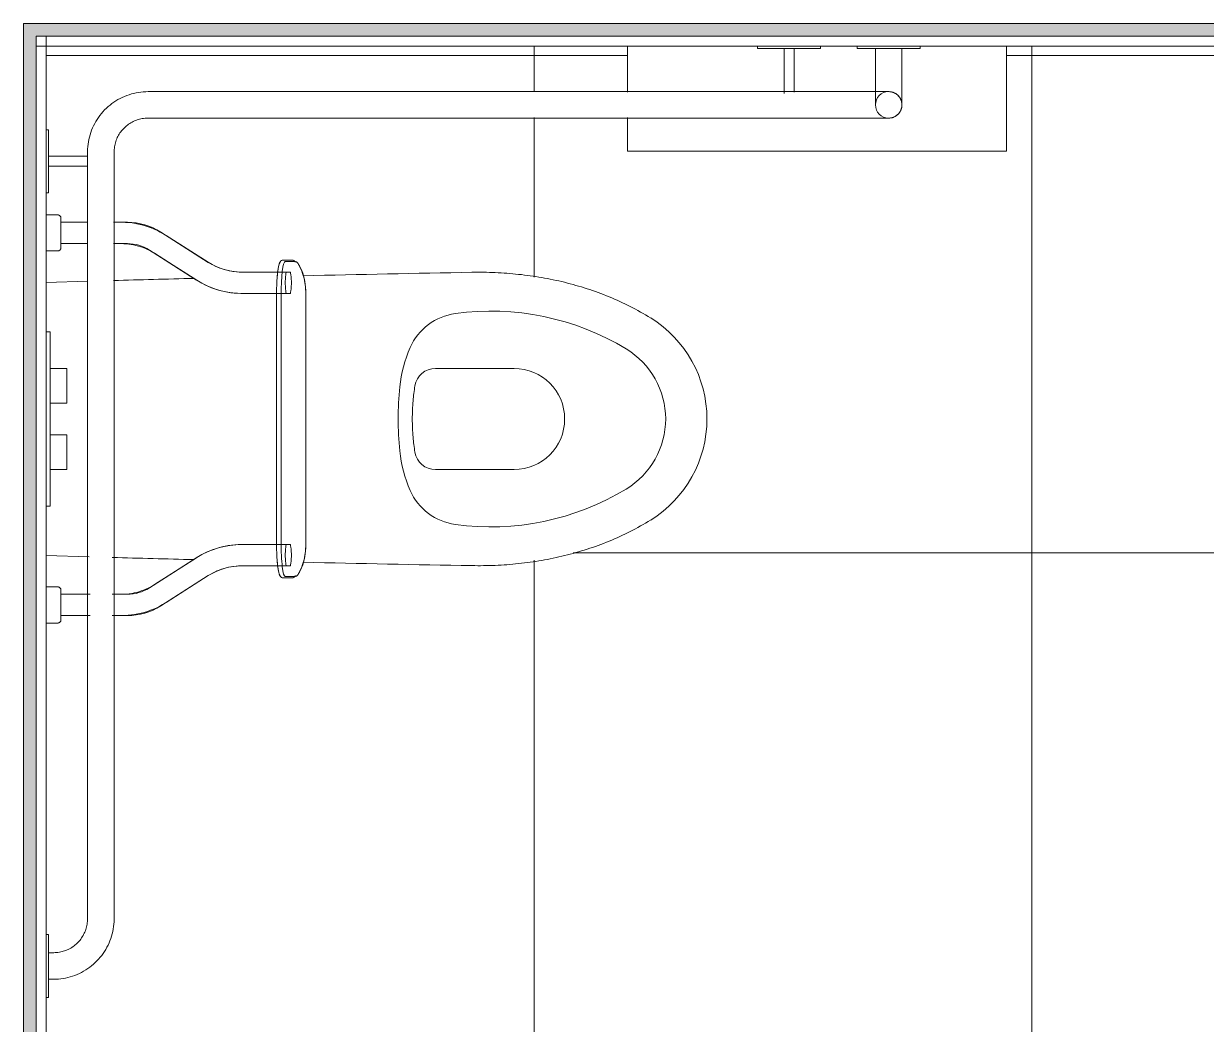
# Model space of a CAD drawing. Header units: metres. Extents: x -2515 to -2174, y 3875 to 4127.
# Drawn here: x -2389.606 to -2388.18, y 3971.044 to 3972.252 of the extents above; entities that cross this region are included whole.
import ezdxf

# ---------------------------------------------------------------- set-up
doc = ezdxf.new("R2010")
doc.units = ezdxf.units.M
for name, color, linetype, lineweight in [('A-FLOR-PATT', 8, 'Continuous', 5), ('A-GENM', 13, 'Continuous', 5), ('A-WALL', 113, 'Continuous', 5), ('I-FURN', 30, 'Continuous', 5), ('P-SANR-FIXT', 6, 'Continuous', 5)]:
    doc.layers.add(name, color=color, linetype=linetype, lineweight=lineweight)

# ---------------------------------------------------------------- blocks, each defined once
blk = doc.blocks.new('WALL_FINISH - M-TIL2 Wall Tile-2702120-GA - TENANCY PLAN')
at = {"layer": 'A-GENM'}
for p, q in [((2.374, 0), (0, 0)), ((2.374, -0.012), (2.374, 0)), ((0, -0.012), (2.374, -0.012))]:
    blk.add_line(p, q, dxfattribs=at)
blk = doc.blocks.new('WALL_FINISH - M-TIL2 Wall Tile-2702121-GA - TENANCY PLAN')
at = {"layer": 'A-GENM'}
for p, q in [((2.2971, 0), (0, 0)), ((0, 0), (0, -0.012)), ((0, -0.012), (2.2971, -0.012))]:
    blk.add_line(p, q, dxfattribs=at)
blk = doc.blocks.new('718300BW_BK_File_Rfa_150605_ori_2016Mar11091553 - Standard-2536217-GA - TENANCY PLAN')
at = {"layer": 'P-SANR-FIXT'}
for p, q in [((-2389.5654, 3972.0212), (-2389.5794, 3972.0212)), ((-2389.5614, 3972.0122), (-2389.5614, 3972.0172)), ((-2389.5288, 3972.0122), (-2389.5614, 3972.0122)), ((-2389.4813, 3972.0122), (-2389.498, 3972.0122)), ((-2389.3837, 3971.9639), (-2389.441, 3972.0004)), ((-2389.3837, 3971.9639), (-2389.441, 3972.0004)), ((-2389.5794, 3971.9776), (-2389.5654, 3971.9776)), ((-2389.5614, 3971.9816), (-2389.5614, 3971.9865)), ((-2389.5614, 3971.9865), (-2389.5288, 3971.9865)), ((-2389.4981, 3971.9865), (-2389.4813, 3971.9865)), ((-2389.4548, 3971.9787), (-2389.4012, 3971.9446)), ((-2389.4548, 3971.9787), (-2389.3975, 3971.9422)), ((-2389.2826, 3971.9667), (-2389.2938, 3971.9667)), ((-2389.3001, 3971.9522), (-2389.3434, 3971.9522)), ((-2389.3001, 3971.9522), (-2389.3434, 3971.9522)), ((-2389.5288, 3971.9412), (-2389.5794, 3971.9397)), ((-2389.3434, 3971.9265), (-2389.3013, 3971.9265)), ((-2389.3013, 3971.6219), (-2389.3013, 3971.9279)), ((-2389.2661, 3971.8964), (-2389.2661, 3971.9255)), ((-2389.2661, 3971.6535), (-2389.2661, 3971.8964)), ((-2389.5744, 3971.8359), (-2389.5544, 3971.8359)), ((-2389.5544, 3971.8359), (-2389.5544, 3971.8204)), ((-2389.015, 3971.8359), (-2389.1098, 3971.8359)), ((-2389.5544, 3971.8095), (-2389.5544, 3971.7939)), ((-2389.5544, 3971.7939), (-2389.5744, 3971.7939)), ((-2389.5744, 3971.7559), (-2389.5544, 3971.7559)), ((-2389.5544, 3971.7559), (-2389.5544, 3971.7404)), ((-2389.5544, 3971.7295), (-2389.5544, 3971.7139)), ((-2389.5544, 3971.7139), (-2389.5744, 3971.7139)), ((-2389.1098, 3971.7139), (-2389.015, 3971.7139)), ((-2389.2661, 3971.6243), (-2389.2661, 3971.6535)), ((-2389.3013, 3971.6234), (-2389.3434, 3971.6234)), ((-2389.5794, 3971.6101), (-2389.5272, 3971.6086)), ((-2389.3975, 3971.6076), (-2389.4548, 3971.5711)), ((-2389.4012, 3971.6053), (-2389.4548, 3971.5711)), ((-2389.3434, 3971.5977), (-2389.3001, 3971.5977)), ((-2389.3434, 3971.5977), (-2389.3001, 3971.5977)), ((-2389.441, 3971.5494), (-2389.3837, 3971.5859)), ((-2389.441, 3971.5494), (-2389.3837, 3971.5859)), ((-2389.2938, 3971.5831), (-2389.2826, 3971.5831)), ((-2389.5654, 3971.5723), (-2389.5794, 3971.5723)), ((-2389.5614, 3971.5634), (-2389.5614, 3971.5683)), ((-2389.5261, 3971.5634), (-2389.5614, 3971.5634)), ((-2389.4813, 3971.5634), (-2389.4995, 3971.5634)), ((-2389.5614, 3971.5327), (-2389.5614, 3971.5377)), ((-2389.5614, 3971.5377), (-2389.5262, 3971.5377)), ((-2389.4995, 3971.5377), (-2389.4813, 3971.5377)), ((-2389.5794, 3971.5287), (-2389.5654, 3971.5287))]:
    blk.add_line(p, q, dxfattribs=at)
for centre, radius, start, end in [((-2389.5654, 3972.0172), 0.004, 0, 90), ((-2389.4813, 3971.9372), 0.075, 57.4818, 90), ((-2389.5654, 3971.9816), 0.004, 270, 0), ((-2389.4813, 3971.9372), 0.0493, 57.4818, 90), ((-2389.3434, 3972.0272), 0.075, 237.4818, 270), ((-2389.3434, 3972.0272), 0.075, 237.4818, 270), ((-2389.0133, 3971.903), 0.291, 168.6227, 170.2656), ((-2389.285, 3971.9576), 0.0138, 146.9819, 168.6227), ((-2389.2938, 3971.9633), 0.00338, 90, 146.9819), ((-2389.2826, 3971.9628), 0.00393, 36.1197, 90), ((-2389.2826, 3971.9628), 0.00393, 36.1197, 90), ((-2389.2797, 3971.9603), 0.00479, 35.1502, 86.6482), ((-2389.2797, 3971.9603), 0.00479, 35.1502, 86.6482), ((-2389.312, 3971.9376), 0.0442, 15.263, 35.1502), ((-2389.312, 3971.9376), 0.0442, 15.263, 35.1502), ((-2389.0615, 3971.9279), 0.2398, 174.1431, 175.5657), ((-2389.3563, 3971.9255), 0.0902, 0, 15.263), ((-2389.3563, 3971.9255), 0.0902, 14.2723, 14.7677), ((-2388.2164, 3925.2307), 46.7289, 91.04173, 91.29067), ((-2388.2164, 3925.2307), 46.7289, 91.45289, 91.57184), ((-2389.3434, 3972.0272), 0.1007, 237.4818, 270), ((-2389.0431, 3971.5905), 0.3146, 58.7396, 97.7948), ((-2389.0763, 3971.8328), 0.07, 97.7948, 156.1029), ((-2388.9258, 3971.7749), 0.1434, 301.7837, 58.2163), ((-2388.9979, 3971.7981), 0.1557, 156.1029, 174.3244), ((-2388.9311, 3971.7749), 0.0989, 301.2604, 58.7396), ((-2389.1098, 3971.8109), 0.025, 90, 170.9081), ((-2389.015, 3971.7749), 0.061, 0, 90), ((-2388.7644, 3971.7749), 0.3903, 174.3244, 185.6756), ((-2388.885, 3971.7749), 0.2527, 170.9081, 175.0255), ((-2388.885, 3971.7749), 0.2527, 175.0255, 180), ((-2388.885, 3971.7749), 0.2527, 180, 184.9745), ((-2389.015, 3971.7749), 0.061, 270, 0), ((-2388.885, 3971.7749), 0.2527, 184.9745, 189.0919), ((-2388.9979, 3971.7517), 0.1557, 185.6756, 203.8971), ((-2389.1098, 3971.7389), 0.025, 189.0919, 270), ((-2389.0763, 3971.717), 0.07, 203.8971, 262.2052), ((-2389.0431, 3971.9593), 0.3146, 262.2052, 301.2604), ((-2389.3434, 3971.5227), 0.1007, 90, 122.5182), ((-2389.3563, 3971.6243), 0.0902, 344.737, 0), ((-2388.2164, 4018.3191), 46.7289, 268.42653, 268.54711), ((-2389.0615, 3971.6219), 0.2398, 184.4243, 185.8569), ((-2389.3434, 3971.5227), 0.075, 90, 122.5182), ((-2389.3434, 3971.5227), 0.075, 90, 122.5182), ((-2389.0133, 3971.6469), 0.291, 189.7344, 191.3773), ((-2389.285, 3971.5922), 0.0138, 191.3773, 213.0181), ((-2389.312, 3971.6122), 0.0442, 324.8498, 344.737), ((-2389.312, 3971.6122), 0.0442, 324.8498, 344.737), ((-2389.3563, 3971.6243), 0.0902, 345.2323, 345.7277), ((-2388.2164, 4018.3191), 46.7289, 268.70933, 268.95827), ((-2389.2938, 3971.5865), 0.00338, 213.0181, 270), ((-2389.2826, 3971.5871), 0.00393, 270, 323.8803), ((-2389.2826, 3971.5871), 0.00393, 270, 323.8803), ((-2389.2797, 3971.5895), 0.00479, 273.3518, 324.8498), ((-2389.2797, 3971.5895), 0.00479, 273.3518, 324.8498), ((-2389.5654, 3971.5683), 0.004, 0, 90), ((-2389.4813, 3971.6127), 0.0493, 270, 302.5182), ((-2389.4813, 3971.6127), 0.075, 270, 302.5182), ((-2389.5654, 3971.5327), 0.004, 270, 0)]:
    blk.add_arc(centre, radius, start, end, dxfattribs=at)
for points in [[(-2388.8503, 3971.8968), (-2388.8584, 3971.9018), (-2388.8748, 3971.9109), (-2388.9003, 3971.9227), (-2388.9224, 3971.9308), (-2388.9405, 3971.9362), (-2388.9541, 3971.9399), (-2388.9678, 3971.943), (-2388.9863, 3971.9465), (-2389.0096, 3971.9497), (-2389.0376, 3971.9519), (-2389.0565, 3971.9521), (-2389.0659, 3971.9519)], [(-2389.0659, 3971.598), (-2389.0565, 3971.5978), (-2389.0376, 3971.598), (-2389.0096, 3971.6001), (-2388.9863, 3971.6033), (-2388.9678, 3971.6068), (-2388.9541, 3971.61), (-2388.9405, 3971.6136), (-2388.9224, 3971.6191), (-2388.9003, 3971.6271), (-2388.8748, 3971.6389), (-2388.8584, 3971.6481), (-2388.8503, 3971.653)]]:
    blk.add_open_spline(points, degree=3, knots=[0, 0, 0, 0, 0.125, 0.25, 0.375, 0.4375, 0.5, 0.5625, 0.625, 0.75, 0.875, 1, 1, 1, 1], dxfattribs=at)
blk = doc.blocks.new('ToiletRollHolder_SurfaceMount_ASIJDMacDonald_Double_Shelf - 10-0697-GAL-V53-GA - TENANCY PLAN')
at = {"layer": 'I-FURN'}
for p, q in [((-0.233, -0.337), (-0.233, -0.3925)), ((0.224, -0.464), (0.224, -0.337)), ((-0.233, -0.4232), (-0.233, -0.464)), ((-0.233, -0.464), (0.224, -0.464))]:
    blk.add_line(p, q, dxfattribs=at)
blk = doc.blocks.new('GRA009_GRAB RAIL - DISABLED CUSTOM WRAP-AROUND - GRA009-2081381-GA - TENANCY PLAN')
at = {"layer": 'I-FURN'}
for p, q in [((0.4362, 0.086), (0.4362, 0.083)), ((0.5122, 0.083), (0.5122, 0.086)), ((0.5562, 0.086), (0.5562, 0.083)), ((0.6322, 0.086), (0.5562, 0.086)), ((0.6322, 0.086), (0.5562, 0.086)), ((0.6322, 0.083), (0.6322, 0.086)), ((0.4362, 0.083), (0.5122, 0.083)), ((0.4362, 0.083), (0.5122, 0.083)), ((0.4682, 0.083), (0.4682, 0.0289)), ((0.4742, 0.083), (0.4682, 0.083)), ((0.4802, 0.083), (0.4742, 0.083)), ((0.4802, 0.0305), (0.4802, 0.083)), ((0.5562, 0.083), (0.6322, 0.083)), ((0.5562, 0.083), (0.6322, 0.083)), ((0.5782, 0.083), (0.5782, 0.072)), ((0.5942, 0.083), (0.5782, 0.083)), ((0.6102, 0.083), (0.5942, 0.083)), ((0.6102, 0.072), (0.6102, 0.083)), ((0.4072, 0.031), (-0.2988, 0.031)), ((0.4942, 0.031), (0.4072, 0.031)), ((-0.2988, -0.001), (0.4072, -0.001)), ((0.4072, -0.001), (0.4942, -0.001)), ((-0.4188, -0.015), (-0.4218, -0.015)), ((-0.4188, -0.091), (-0.4188, -0.015)), ((-0.4188, -0.091), (-0.4188, -0.015)), ((-0.3718, -0.042), (-0.3718, -0.967)), ((-0.3398, -0.967), (-0.3398, -0.042)), ((-0.3713, -0.047), (-0.4188, -0.047)), ((-0.4188, -0.053), (-0.4188, -0.047)), ((-0.4188, -0.059), (-0.4188, -0.053)), ((-0.4188, -0.059), (-0.3713, -0.059)), ((-0.4218, -0.091), (-0.4188, -0.091)), ((-0.4188, -0.986), (-0.4218, -0.986)), ((-0.4188, -1.062), (-0.4188, -0.986)), ((-0.4188, -1.062), (-0.4188, -0.986)), ((-0.4128, -1.008), (-0.4188, -1.008)), ((-0.4188, -1.008), (-0.4188, -1.04)), ((-0.4188, -1.008), (-0.4188, -1.04)), ((-0.4188, -1.04), (-0.4128, -1.04)), ((-0.4218, -1.062), (-0.4188, -1.062))]:
    blk.add_line(p, q, dxfattribs=at)
at = {"layer": 'I-FURN', "flags": 128}
for points in [[(0.5782, 0.072), (0.5782, 0.0697), (0.5782, 0.0674), (0.5782, 0.0652), (0.5782, 0.0629), (0.5782, 0.0607), (0.5782, 0.0585), (0.5782, 0.0562), (0.5782, 0.0541), (0.5782, 0.0519), (0.5782, 0.0498), (0.5782, 0.0477), (0.5782, 0.0457), (0.5782, 0.0437), (0.5782, 0.0417), (0.5782, 0.0398), (0.5782, 0.038), (0.5782, 0.0362), (0.5782, 0.0344), (0.5782, 0.0327), (0.5782, 0.0311), (0.5782, 0.0296), (0.5782, 0.0281), (0.5782, 0.0267), (0.5782, 0.0253), (0.5782, 0.024), (0.5782, 0.0228), (0.5782, 0.0217), (0.5782, 0.0207), (0.5782, 0.0197), (0.5782, 0.0189), (0.5782, 0.0181), (0.5782, 0.0174), (0.5782, 0.0168), (0.5782, 0.0163), (0.5782, 0.0158), (0.5782, 0.0155), (0.5782, 0.0152), (0.5782, 0.0151), (0.5782, 0.015)], [(0.6102, 0.015), (0.6102, 0.015), (0.6102, 0.0152), (0.6102, 0.0154), (0.6102, 0.0157), (0.6102, 0.0161), (0.6102, 0.0166), (0.6102, 0.0172), (0.6102, 0.0179), (0.6102, 0.0187), (0.6102, 0.0195), (0.6102, 0.0204), (0.6102, 0.0214), (0.6102, 0.0225), (0.6102, 0.0237), (0.6102, 0.025), (0.6102, 0.0263), (0.6102, 0.0277), (0.6102, 0.0291), (0.6102, 0.0307), (0.6102, 0.0323), (0.6102, 0.034), (0.6102, 0.0357), (0.6102, 0.0375), (0.6102, 0.0393), (0.6102, 0.0412), (0.6102, 0.0431), (0.6102, 0.0451), (0.6102, 0.0472), (0.6102, 0.0492), (0.6102, 0.0513), (0.6102, 0.0535), (0.6102, 0.0557), (0.6102, 0.0579), (0.6102, 0.0601), (0.6102, 0.0623), (0.6102, 0.0646), (0.6102, 0.0668), (0.6102, 0.0691), (0.6102, 0.0714), (0.6102, 0.072)], [(-0.2988, 0.031), (-0.3017, 0.0309), (-0.3047, 0.0308), (-0.3076, 0.0305), (-0.3104, 0.0301), (-0.3133, 0.0295), (-0.3162, 0.0289), (-0.319, 0.0282), (-0.3218, 0.0273), (-0.3245, 0.0263), (-0.3272, 0.0252), (-0.3299, 0.024), (-0.3325, 0.0228), (-0.3351, 0.0214), (-0.3376, 0.0198), (-0.34, 0.0182), (-0.3424, 0.0166), (-0.3447, 0.0148), (-0.347, 0.0129), (-0.3491, 0.0109), (-0.3512, 0.0089), (-0.3532, 0.0067), (-0.3551, 0.0045), (-0.3569, 0.0022), (-0.3586, -0.0001), (-0.3602, -0.0026), (-0.3618, -0.005), (-0.3632, -0.0076), (-0.3645, -0.0102), (-0.3657, -0.0128), (-0.3669, -0.0155), (-0.3679, -0.0183), (-0.3688, -0.0211), (-0.3695, -0.0239), (-0.3702, -0.0267), (-0.3708, -0.0296), (-0.3712, -0.0325), (-0.3715, -0.0354), (-0.3717, -0.0383), (-0.3718, -0.0412), (-0.3718, -0.042)], [(0.4942, 0.031), (0.4982, 0.031), (0.5022, 0.031), (0.5062, 0.031), (0.5101, 0.031), (0.514, 0.031), (0.518, 0.031), (0.5218, 0.031), (0.5256, 0.031), (0.5294, 0.031), (0.5331, 0.031), (0.5368, 0.031), (0.5404, 0.031), (0.5439, 0.031), (0.5473, 0.031), (0.5506, 0.031), (0.5539, 0.031), (0.5571, 0.031), (0.5601, 0.031), (0.5631, 0.031), (0.5659, 0.031), (0.5686, 0.031), (0.5713, 0.031), (0.5737, 0.031), (0.5761, 0.031), (0.5783, 0.031), (0.5804, 0.031), (0.5824, 0.031), (0.5842, 0.031), (0.5859, 0.031), (0.5874, 0.031), (0.5888, 0.031), (0.59, 0.031), (0.5911, 0.031), (0.592, 0.031), (0.5927, 0.031), (0.5933, 0.031), (0.5938, 0.031), (0.5941, 0.031), (0.5942, 0.031)], [(0.5942, 0.031), (0.5948, 0.031), (0.5955, 0.0309), (0.5961, 0.0309), (0.5967, 0.0308), (0.5974, 0.0307), (0.598, 0.0305), (0.5986, 0.0304), (0.5992, 0.0302), (0.5998, 0.03), (0.6004, 0.0297), (0.601, 0.0295), (0.6016, 0.0292), (0.6021, 0.0289), (0.6027, 0.0286), (0.6032, 0.0282), (0.6037, 0.0278), (0.6042, 0.0274), (0.6047, 0.027), (0.6052, 0.0266), (0.6057, 0.0261), (0.6061, 0.0257), (0.6065, 0.0252), (0.6069, 0.0247), (0.6073, 0.0242), (0.6076, 0.0236), (0.608, 0.0231), (0.6083, 0.0225), (0.6086, 0.022), (0.6089, 0.0214), (0.6091, 0.0208), (0.6093, 0.0202), (0.6095, 0.0196), (0.6097, 0.019), (0.6098, 0.0183), (0.6099, 0.0177), (0.61, 0.0171), (0.6101, 0.0165), (0.6102, 0.0158), (0.6102, 0.0152), (0.6102, 0.0145), (0.6101, 0.0139), (0.6101, 0.0133), (0.61, 0.0126), (0.6099, 0.012), (0.6098, 0.0114), (0.6096, 0.0107), (0.6094, 0.0101), (0.6092, 0.0095), (0.609, 0.0089), (0.6087, 0.0083), (0.6085, 0.0078), (0.6082, 0.0072), (0.6078, 0.0066), (0.6075, 0.0061), (0.6071, 0.0056), (0.6067, 0.0051), (0.6063, 0.0046), (0.6059, 0.0041), (0.6055, 0.0036), (0.605, 0.0032), (0.6045, 0.0028), (0.604, 0.0024), (0.6035, 0.002), (0.603, 0.0016), (0.6024, 0.0013), (0.6019, 0.001), (0.6013, 0.0007), (0.6007, 0.0004), (0.6001, 0.0002), (0.5995, -0.0001), (0.5989, -0.0003), (0.5983, -0.0005), (0.5977, -0.0006), (0.5971, -0.0007), (0.5964, -0.0008), (0.5958, -0.0009), (0.5952, -0.001), (0.5945, -0.001), (0.5942, -0.001)], [(-0.3398, -0.042), (-0.3398, -0.0404), (-0.3397, -0.0387), (-0.3395, -0.0371), (-0.3393, -0.0355), (-0.339, -0.0339), (-0.3386, -0.0323), (-0.3382, -0.0307), (-0.3377, -0.0291), (-0.3372, -0.0276), (-0.3366, -0.026), (-0.3359, -0.0245), (-0.3352, -0.0231), (-0.3344, -0.0216), (-0.3336, -0.0202), (-0.3327, -0.0188), (-0.3317, -0.0175), (-0.3307, -0.0162), (-0.3296, -0.015), (-0.3285, -0.0138), (-0.3274, -0.0126), (-0.3262, -0.0115), (-0.3249, -0.0104), (-0.3237, -0.0094), (-0.3223, -0.0084), (-0.321, -0.0075), (-0.3196, -0.0066), (-0.3181, -0.0058), (-0.3167, -0.0051), (-0.3152, -0.0044), (-0.3137, -0.0038), (-0.3121, -0.0032), (-0.3106, -0.0027), (-0.309, -0.0023), (-0.3074, -0.0019), (-0.3058, -0.0016), (-0.3042, -0.0014), (-0.3025, -0.0012), (-0.3009, -0.0011), (-0.2993, -0.001), (-0.2988, -0.001)], [(0.5942, -0.001), (0.5941, -0.001), (0.5939, -0.001), (0.5935, -0.001), (0.5929, -0.001), (0.5922, -0.001), (0.5913, -0.001), (0.5903, -0.001), (0.5891, -0.001), (0.5878, -0.001), (0.5863, -0.001), (0.5847, -0.001), (0.5829, -0.001), (0.581, -0.001), (0.5789, -0.001), (0.5767, -0.001), (0.5744, -0.001), (0.5719, -0.001), (0.5694, -0.001), (0.5667, -0.001), (0.5639, -0.001), (0.5609, -0.001), (0.5579, -0.001), (0.5548, -0.001), (0.5515, -0.001), (0.5482, -0.001), (0.5448, -0.001), (0.5413, -0.001), (0.5378, -0.001), (0.5341, -0.001), (0.5304, -0.001), (0.5267, -0.001), (0.5229, -0.001), (0.519, -0.001), (0.5151, -0.001), (0.5112, -0.001), (0.5072, -0.001), (0.5032, -0.001), (0.4993, -0.001), (0.4953, -0.001), (0.4942, -0.001)], [(-0.3718, -0.967), (-0.3719, -0.9686), (-0.3719, -0.9703), (-0.3721, -0.9719), (-0.3723, -0.9735), (-0.3726, -0.9751), (-0.373, -0.9767), (-0.3734, -0.9783), (-0.3739, -0.9799), (-0.3744, -0.9814), (-0.3751, -0.983), (-0.3757, -0.9845), (-0.3765, -0.9859), (-0.3772, -0.9874), (-0.3781, -0.9888), (-0.379, -0.9902), (-0.3799, -0.9915), (-0.3809, -0.9928), (-0.382, -0.994), (-0.3831, -0.9952), (-0.3843, -0.9964), (-0.3855, -0.9975), (-0.3867, -0.9986), (-0.388, -0.9996), (-0.3893, -1.0006), (-0.3907, -1.0015), (-0.3921, -1.0024), (-0.3935, -1.0032), (-0.395, -1.0039), (-0.3964, -1.0046), (-0.398, -1.0052), (-0.3995, -1.0058), (-0.4011, -1.0063), (-0.4026, -1.0067), (-0.4042, -1.0071), (-0.4058, -1.0074), (-0.4075, -1.0076), (-0.4091, -1.0078), (-0.4107, -1.0079), (-0.4124, -1.008), (-0.4128, -1.008)], [(-0.4128, -1.04), (-0.4099, -1.0399), (-0.407, -1.0398), (-0.4041, -1.0395), (-0.4012, -1.0391), (-0.3983, -1.0385), (-0.3955, -1.0379), (-0.3926, -1.0372), (-0.3899, -1.0363), (-0.3871, -1.0353), (-0.3844, -1.0342), (-0.3817, -1.033), (-0.3791, -1.0318), (-0.3765, -1.0304), (-0.374, -1.0288), (-0.3716, -1.0272), (-0.3692, -1.0256), (-0.3669, -1.0238), (-0.3647, -1.0219), (-0.3625, -1.0199), (-0.3605, -1.0179), (-0.3585, -1.0157), (-0.3566, -1.0135), (-0.3547, -1.0112), (-0.353, -1.0089), (-0.3514, -1.0064), (-0.3499, -1.004), (-0.3484, -1.0014), (-0.3471, -0.9988), (-0.3459, -0.9962), (-0.3448, -0.9935), (-0.3438, -0.9907), (-0.3429, -0.9879), (-0.3421, -0.9851), (-0.3414, -0.9823), (-0.3409, -0.9794), (-0.3404, -0.9765), (-0.3401, -0.9736), (-0.3399, -0.9707), (-0.3398, -0.9678), (-0.3398, -0.967)]]:
    blk.add_lwpolyline(points, dxfattribs=at)
at = {"layer": 'I-FURN'}
blk.add_circle((0.5942, 0.015), 0.016, dxfattribs=at)
blk = doc.blocks.new('Flush Plate - Flush Plate-3424190-GA - TENANCY PLAN')
at = {"layer": 'P-SANR-FIXT'}
for p, q in [((-0.105, 0), (-0.105, -0.005)), ((0.105, -0.005), (0.105, 0)), ((0.105, -0.005), (-0.105, -0.005)), ((-0.061, -0.005), (-0.061, -0.025)), ((-0.019, -0.025), (-0.019, -0.005)), ((0.019, -0.005), (0.019, -0.025)), ((0.061, -0.025), (0.061, -0.005)), ((-0.061, -0.025), (-0.0454, -0.025)), ((-0.061, -0.025), (-0.019, -0.025)), ((-0.0346, -0.025), (-0.019, -0.025)), ((0.019, -0.025), (0.0346, -0.025)), ((0.019, -0.025), (0.061, -0.025)), ((0.0454, -0.025), (0.061, -0.025))]:
    blk.add_line(p, q, dxfattribs=at)
blk = doc.blocks.new('Toilet Back Rest Accessible - Toilet Back Rest Accessible-3426353-GA - TENANCY PLAN')
at = {"layer": 'P-SANR-FIXT'}
for p, q in [((-0.2645, 0), (-0.2645, -0.014)), ((-0.2209, -0.014), (-0.2209, 0)), ((0.1844, 0), (0.1844, -0.014)), ((0.228, -0.014), (0.228, 0)), ((-0.2555, -0.018), (-0.2555, -0.0531)), ((-0.2298, -0.018), (-0.2555, -0.018)), ((-0.2538, -0.018), (-0.2555, -0.018)), ((-0.2298, -0.018), (-0.2315, -0.018)), ((-0.2298, -0.0532), (-0.2298, -0.018)), ((0.1933, -0.018), (0.1933, -0.0505)), ((0.195, -0.018), (0.1933, -0.018)), ((0.219, -0.018), (0.1933, -0.018)), ((0.219, -0.018), (0.2173, -0.018)), ((0.219, -0.0505), (0.219, -0.018)), ((-0.2555, -0.0799), (-0.2555, -0.0909)), ((-0.2298, -0.0909), (-0.2298, -0.0799)), ((0.1933, -0.0813), (0.1933, -0.0909)), ((0.219, -0.0909), (0.219, -0.0813)), ((-0.1857, -0.1816), (-0.2181, -0.1309)), ((0.1816, -0.1309), (0.1491, -0.1816)), ((-0.2398, -0.1448), (-0.2073, -0.1955)), ((0.1708, -0.1955), (0.2032, -0.1448)), ((-0.1955, -0.2359), (-0.1955, -0.2901)), ((-0.1698, -0.2901), (-0.1698, -0.2359)), ((0.1333, -0.2359), (0.1333, -0.2901)), ((0.159, -0.2901), (0.159, -0.2359)), ((0.1305, -0.278), (-0.1671, -0.278)), ((-0.1671, -0.2835), (0.1305, -0.2835)), ((-0.2101, -0.2859), (-0.2101, -0.2967)), ((-0.2085, -0.2994), (-0.2085, -0.2885)), ((-0.1955, -0.2943), (-0.1955, -0.2901)), ((-0.1698, -0.2901), (-0.1698, -0.2943)), ((0.1333, -0.2943), (0.1333, -0.2901)), ((0.159, -0.2901), (0.159, -0.2943)), ((0.1719, -0.2885), (0.1719, -0.2994)), ((0.1735, -0.2967), (0.1735, -0.2859)), ((-0.1671, -0.3135), (0.1305, -0.3135))]:
    blk.add_line(p, q, dxfattribs=at)
at = {"layer": 'P-SANR-FIXT', "flags": 128}
for points in [[(-0.2605, -0.018), (-0.2607, -0.018), (-0.2608, -0.018), (-0.261, -0.018), (-0.2612, -0.0179), (-0.2613, -0.0179), (-0.2615, -0.0179), (-0.2616, -0.0178), (-0.2618, -0.0178), (-0.2619, -0.0177), (-0.2621, -0.0177), (-0.2622, -0.0176), (-0.2624, -0.0175), (-0.2625, -0.0175), (-0.2626, -0.0174), (-0.2628, -0.0173), (-0.2629, -0.0172), (-0.263, -0.0171), (-0.2632, -0.017), (-0.2633, -0.0169), (-0.2634, -0.0168), (-0.2635, -0.0167), (-0.2636, -0.0165), (-0.2637, -0.0164), (-0.2638, -0.0163), (-0.2639, -0.0162), (-0.264, -0.016), (-0.264, -0.0159), (-0.2641, -0.0157), (-0.2642, -0.0156), (-0.2642, -0.0154), (-0.2643, -0.0153), (-0.2643, -0.0151), (-0.2644, -0.015), (-0.2644, -0.0148), (-0.2645, -0.0147), (-0.2645, -0.0145), (-0.2645, -0.0144), (-0.2645, -0.0142), (-0.2645, -0.014), (-0.2645, -0.014)], [(-0.2209, -0.014), (-0.2209, -0.0142), (-0.2209, -0.0143), (-0.2209, -0.0145), (-0.221, -0.0146), (-0.221, -0.0148), (-0.221, -0.015), (-0.2211, -0.0151), (-0.2211, -0.0153), (-0.2212, -0.0154), (-0.2212, -0.0156), (-0.2213, -0.0157), (-0.2214, -0.0158), (-0.2214, -0.016), (-0.2215, -0.0161), (-0.2216, -0.0163), (-0.2217, -0.0164), (-0.2218, -0.0165), (-0.2219, -0.0166), (-0.222, -0.0168), (-0.2221, -0.0169), (-0.2222, -0.017), (-0.2224, -0.0171), (-0.2225, -0.0172), (-0.2226, -0.0173), (-0.2228, -0.0174), (-0.2229, -0.0174), (-0.223, -0.0175), (-0.2232, -0.0176), (-0.2233, -0.0177), (-0.2235, -0.0177), (-0.2236, -0.0178), (-0.2238, -0.0178), (-0.2239, -0.0179), (-0.2241, -0.0179), (-0.2242, -0.0179), (-0.2244, -0.018), (-0.2246, -0.018), (-0.2247, -0.018), (-0.2249, -0.018), (-0.2249, -0.018)], [(0.1884, -0.018), (0.1882, -0.018), (0.188, -0.018), (0.1879, -0.018), (0.1877, -0.0179), (0.1876, -0.0179), (0.1874, -0.0179), (0.1873, -0.0178), (0.1871, -0.0178), (0.187, -0.0177), (0.1868, -0.0177), (0.1867, -0.0176), (0.1865, -0.0175), (0.1864, -0.0175), (0.1862, -0.0174), (0.1861, -0.0173), (0.186, -0.0172), (0.1859, -0.0171), (0.1857, -0.017), (0.1856, -0.0169), (0.1855, -0.0168), (0.1854, -0.0167), (0.1853, -0.0165), (0.1852, -0.0164), (0.1851, -0.0163), (0.185, -0.0162), (0.1849, -0.016), (0.1848, -0.0159), (0.1848, -0.0157), (0.1847, -0.0156), (0.1846, -0.0154), (0.1846, -0.0153), (0.1845, -0.0151), (0.1845, -0.015), (0.1845, -0.0148), (0.1844, -0.0147), (0.1844, -0.0145), (0.1844, -0.0144), (0.1844, -0.0142), (0.1844, -0.014), (0.1844, -0.014)], [(0.228, -0.014), (0.228, -0.0142), (0.228, -0.0143), (0.2279, -0.0145), (0.2279, -0.0146), (0.2279, -0.0148), (0.2279, -0.015), (0.2278, -0.0151), (0.2278, -0.0153), (0.2277, -0.0154), (0.2277, -0.0156), (0.2276, -0.0157), (0.2275, -0.0158), (0.2274, -0.016), (0.2274, -0.0161), (0.2273, -0.0163), (0.2272, -0.0164), (0.2271, -0.0165), (0.227, -0.0166), (0.2269, -0.0168), (0.2268, -0.0169), (0.2266, -0.017), (0.2265, -0.0171), (0.2264, -0.0172), (0.2263, -0.0173), (0.2261, -0.0174), (0.226, -0.0174), (0.2259, -0.0175), (0.2257, -0.0176), (0.2256, -0.0177), (0.2254, -0.0177), (0.2253, -0.0178), (0.2251, -0.0178), (0.225, -0.0179), (0.2248, -0.0179), (0.2246, -0.0179), (0.2245, -0.018), (0.2243, -0.018), (0.2242, -0.018), (0.224, -0.018), (0.224, -0.018)], [(-0.2605, -0.018), (-0.2605, -0.018), (-0.2605, -0.018), (-0.2604, -0.018), (-0.2603, -0.018), (-0.2602, -0.018), (-0.26, -0.018), (-0.2598, -0.018), (-0.2596, -0.018), (-0.2594, -0.018), (-0.2591, -0.018), (-0.2588, -0.018), (-0.2585, -0.018), (-0.2582, -0.018), (-0.2578, -0.018), (-0.2574, -0.018), (-0.257, -0.018), (-0.2566, -0.018), (-0.2561, -0.018), (-0.2556, -0.018), (-0.2551, -0.018), (-0.2546, -0.018), (-0.2541, -0.018), (-0.2535, -0.018), (-0.2529, -0.018), (-0.2523, -0.018), (-0.2517, -0.018), (-0.2511, -0.018), (-0.2505, -0.018), (-0.2498, -0.018), (-0.2492, -0.018), (-0.2485, -0.018), (-0.2478, -0.018), (-0.2471, -0.018), (-0.2464, -0.018), (-0.2457, -0.018), (-0.245, -0.018), (-0.2443, -0.018), (-0.2436, -0.018), (-0.2429, -0.018), (-0.2422, -0.018), (-0.2415, -0.018), (-0.2408, -0.018), (-0.2401, -0.018), (-0.2394, -0.018), (-0.2387, -0.018), (-0.238, -0.018), (-0.2373, -0.018), (-0.2366, -0.018), (-0.236, -0.018), (-0.2353, -0.018), (-0.2347, -0.018), (-0.234, -0.018), (-0.2334, -0.018), (-0.2328, -0.018), (-0.2322, -0.018), (-0.2317, -0.018), (-0.2311, -0.018), (-0.2306, -0.018), (-0.2301, -0.018), (-0.2296, -0.018), (-0.2291, -0.018), (-0.2287, -0.018), (-0.2282, -0.018), (-0.2278, -0.018), (-0.2275, -0.018), (-0.2271, -0.018), (-0.2268, -0.018), (-0.2265, -0.018), (-0.2262, -0.018), (-0.2259, -0.018), (-0.2257, -0.018), (-0.2255, -0.018), (-0.2253, -0.018), (-0.2252, -0.018), (-0.2251, -0.018), (-0.225, -0.018), (-0.2249, -0.018), (-0.2249, -0.018)], [(-0.2538, -0.018), (-0.2543, -0.018), (-0.2548, -0.018), (-0.2553, -0.018), (-0.2558, -0.018), (-0.2563, -0.018), (-0.2568, -0.018), (-0.2572, -0.018), (-0.2576, -0.018), (-0.258, -0.018), (-0.2583, -0.018), (-0.2587, -0.018), (-0.259, -0.018), (-0.2592, -0.018), (-0.2595, -0.018), (-0.2597, -0.018), (-0.2599, -0.018), (-0.2601, -0.018), (-0.2602, -0.018), (-0.2603, -0.018), (-0.2604, -0.018), (-0.2605, -0.018), (-0.2605, -0.018)], [(-0.2249, -0.018), (-0.2249, -0.018), (-0.225, -0.018), (-0.225, -0.018), (-0.2251, -0.018), (-0.2253, -0.018), (-0.2254, -0.018), (-0.2256, -0.018), (-0.2258, -0.018), (-0.2261, -0.018), (-0.2263, -0.018), (-0.2266, -0.018), (-0.2269, -0.018), (-0.2273, -0.018), (-0.2276, -0.018), (-0.228, -0.018), (-0.2284, -0.018), (-0.2289, -0.018), (-0.2293, -0.018), (-0.2298, -0.018), (-0.2303, -0.018), (-0.2308, -0.018), (-0.2314, -0.018)], [(0.1884, -0.018), (0.1884, -0.018), (0.1884, -0.018), (0.1885, -0.018), (0.1886, -0.018), (0.1887, -0.018), (0.1889, -0.018), (0.1891, -0.018), (0.1893, -0.018), (0.1895, -0.018), (0.1898, -0.018), (0.1901, -0.018), (0.1904, -0.018), (0.1907, -0.018), (0.1911, -0.018), (0.1915, -0.018), (0.1919, -0.018), (0.1923, -0.018), (0.1928, -0.018), (0.1933, -0.018), (0.1938, -0.018), (0.1943, -0.018), (0.1948, -0.018), (0.1954, -0.018), (0.196, -0.018), (0.1965, -0.018), (0.1972, -0.018), (0.1978, -0.018), (0.1984, -0.018), (0.1991, -0.018), (0.1997, -0.018), (0.2004, -0.018), (0.2011, -0.018), (0.2017, -0.018), (0.2024, -0.018), (0.2031, -0.018), (0.2038, -0.018), (0.2046, -0.018), (0.2053, -0.018), (0.206, -0.018), (0.2067, -0.018), (0.2074, -0.018), (0.2081, -0.018), (0.2088, -0.018), (0.2095, -0.018), (0.2102, -0.018), (0.2109, -0.018), (0.2116, -0.018), (0.2123, -0.018), (0.2129, -0.018), (0.2136, -0.018), (0.2142, -0.018), (0.2148, -0.018), (0.2155, -0.018), (0.2161, -0.018), (0.2166, -0.018), (0.2172, -0.018), (0.2178, -0.018), (0.2183, -0.018), (0.2188, -0.018), (0.2193, -0.018), (0.2198, -0.018), (0.2202, -0.018), (0.2206, -0.018), (0.221, -0.018), (0.2214, -0.018), (0.2218, -0.018), (0.2221, -0.018), (0.2224, -0.018), (0.2227, -0.018), (0.2229, -0.018), (0.2232, -0.018), (0.2234, -0.018), (0.2235, -0.018), (0.2237, -0.018), (0.2238, -0.018), (0.2239, -0.018), (0.2239, -0.018), (0.224, -0.018)], [(0.1951, -0.018), (0.1946, -0.018), (0.194, -0.018), (0.1935, -0.018), (0.193, -0.018), (0.1926, -0.018), (0.1921, -0.018), (0.1917, -0.018), (0.1913, -0.018), (0.1909, -0.018), (0.1906, -0.018), (0.1902, -0.018), (0.1899, -0.018), (0.1896, -0.018), (0.1894, -0.018), (0.1892, -0.018), (0.189, -0.018), (0.1888, -0.018), (0.1887, -0.018), (0.1885, -0.018), (0.1885, -0.018), (0.1884, -0.018), (0.1884, -0.018)], [(0.224, -0.018), (0.224, -0.018), (0.2239, -0.018), (0.2238, -0.018), (0.2237, -0.018), (0.2236, -0.018), (0.2235, -0.018), (0.2233, -0.018), (0.2231, -0.018), (0.2228, -0.018), (0.2226, -0.018), (0.2223, -0.018), (0.222, -0.018), (0.2216, -0.018), (0.2212, -0.018), (0.2209, -0.018), (0.2204, -0.018), (0.22, -0.018), (0.2195, -0.018), (0.2191, -0.018), (0.2186, -0.018), (0.218, -0.018), (0.2175, -0.018)], [(-0.2555, -0.0909), (-0.2555, -0.0949), (-0.2552, -0.0989), (-0.2548, -0.1029), (-0.2543, -0.1068), (-0.2535, -0.1108), (-0.2527, -0.1147), (-0.2516, -0.1185), (-0.2505, -0.1223), (-0.2491, -0.1261), (-0.2476, -0.1298), (-0.246, -0.1335), (-0.2442, -0.1371), (-0.2423, -0.1406), (-0.2403, -0.144), (-0.2398, -0.1448)], [(-0.2181, -0.1309), (-0.2196, -0.1284), (-0.2211, -0.1258), (-0.2224, -0.1231), (-0.2237, -0.1204), (-0.2248, -0.1177), (-0.2258, -0.1149), (-0.2267, -0.112), (-0.2275, -0.1092), (-0.2282, -0.1063), (-0.2287, -0.1034), (-0.2292, -0.1004), (-0.2295, -0.0975), (-0.2297, -0.0945), (-0.2298, -0.0915), (-0.2298, -0.0909)], [(0.1933, -0.0909), (0.1932, -0.0939), (0.193, -0.0968), (0.1927, -0.0998), (0.1923, -0.1027), (0.1918, -0.1056), (0.1911, -0.1085), (0.1904, -0.1114), (0.1895, -0.1142), (0.1885, -0.117), (0.1874, -0.1198), (0.1862, -0.1225), (0.1849, -0.1252), (0.1834, -0.1278), (0.1819, -0.1303), (0.1816, -0.1309)], [(0.2032, -0.1448), (0.2053, -0.1413), (0.2073, -0.1378), (0.2091, -0.1343), (0.2107, -0.1306), (0.2123, -0.1269), (0.2136, -0.1232), (0.2148, -0.1194), (0.2159, -0.1155), (0.2168, -0.1116), (0.2176, -0.1077), (0.2182, -0.1037), (0.2186, -0.0998), (0.2189, -0.0958), (0.219, -0.0918), (0.219, -0.0909)], [(-0.1698, -0.2359), (-0.1699, -0.2319), (-0.1701, -0.2278), (-0.1705, -0.2238), (-0.1711, -0.2198), (-0.1718, -0.2159), (-0.1727, -0.2119), (-0.1737, -0.208), (-0.1749, -0.2042), (-0.1763, -0.2004), (-0.1777, -0.1967), (-0.1794, -0.193), (-0.1812, -0.1894), (-0.1831, -0.1858), (-0.1852, -0.1824), (-0.1857, -0.1816)], [(0.1491, -0.1816), (0.147, -0.1851), (0.1451, -0.1886), (0.1432, -0.1922), (0.1416, -0.1958), (0.14, -0.1996), (0.1387, -0.2033), (0.1374, -0.2072), (0.1364, -0.2111), (0.1354, -0.215), (0.1347, -0.2189), (0.1341, -0.2229), (0.1336, -0.2269), (0.1334, -0.231), (0.1333, -0.235), (0.1333, -0.2359)], [(-0.2073, -0.1955), (-0.2058, -0.198), (-0.2043, -0.2007), (-0.203, -0.2033), (-0.2017, -0.2061), (-0.2006, -0.2088), (-0.1996, -0.2117), (-0.1986, -0.2145), (-0.1978, -0.2174), (-0.1972, -0.2203), (-0.1966, -0.2233), (-0.1962, -0.2262), (-0.1958, -0.2292), (-0.1956, -0.2322), (-0.1955, -0.2352), (-0.1955, -0.2359)], [(0.159, -0.2359), (0.159, -0.2329), (0.1592, -0.2299), (0.1595, -0.2269), (0.1599, -0.2239), (0.1605, -0.221), (0.1611, -0.2181), (0.1619, -0.2152), (0.1628, -0.2123), (0.1638, -0.2095), (0.1649, -0.2067), (0.1661, -0.2039), (0.1675, -0.2012), (0.1689, -0.1986), (0.1704, -0.196), (0.1708, -0.1955)], [(-0.2101, -0.2859), (-0.2099, -0.2847), (-0.2094, -0.2838), (-0.2089, -0.2831), (-0.2084, -0.2827), (-0.2078, -0.2823), (-0.2072, -0.282), (-0.2067, -0.2817), (-0.2061, -0.2815), (-0.2054, -0.2813), (-0.2047, -0.281), (-0.204, -0.2808), (-0.2032, -0.2807), (-0.2024, -0.2805), (-0.2015, -0.2803), (-0.2006, -0.2801), (-0.1996, -0.28), (-0.1986, -0.2798), (-0.1975, -0.2796), (-0.1964, -0.2795), (-0.1953, -0.2794), (-0.1941, -0.2792), (-0.1928, -0.2791), (-0.1916, -0.279), (-0.1902, -0.2788), (-0.1889, -0.2787), (-0.1875, -0.2786), (-0.1861, -0.2785), (-0.1847, -0.2784), (-0.1832, -0.2784), (-0.1817, -0.2783), (-0.1802, -0.2782), (-0.1786, -0.2782), (-0.1771, -0.2781), (-0.1755, -0.2781), (-0.1739, -0.278), (-0.1723, -0.278), (-0.1707, -0.278), (-0.1691, -0.278), (-0.1675, -0.278), (-0.1671, -0.278)], [(0.1735, -0.2859), (0.1733, -0.2847), (0.1729, -0.2838), (0.1724, -0.2831), (0.1718, -0.2827), (0.1713, -0.2823), (0.1707, -0.282), (0.1701, -0.2817), (0.1695, -0.2815), (0.1689, -0.2813), (0.1682, -0.281), (0.1674, -0.2808), (0.1667, -0.2807), (0.1658, -0.2805), (0.165, -0.2803), (0.164, -0.2801), (0.1631, -0.28), (0.1621, -0.2798), (0.161, -0.2796), (0.1599, -0.2795), (0.1587, -0.2794), (0.1575, -0.2792), (0.1563, -0.2791), (0.155, -0.279), (0.1537, -0.2788), (0.1524, -0.2787), (0.151, -0.2786), (0.1496, -0.2785), (0.1481, -0.2784), (0.1466, -0.2784), (0.1451, -0.2783), (0.1436, -0.2782), (0.1421, -0.2782), (0.1405, -0.2781), (0.139, -0.2781), (0.1374, -0.278), (0.1358, -0.278), (0.1342, -0.278), (0.1326, -0.278), (0.131, -0.278), (0.1305, -0.278)], [(-0.2101, -0.2967), (-0.2099, -0.2979), (-0.2094, -0.2988), (-0.2089, -0.2994), (-0.2084, -0.2999), (-0.2078, -0.3003), (-0.2073, -0.3006)], [(-0.2085, -0.2994), (-0.2081, -0.3011), (-0.2074, -0.3025), (-0.2066, -0.3034), (-0.2059, -0.304), (-0.2052, -0.3044), (-0.2048, -0.3046)], [(-0.1955, -0.2901), (-0.1952, -0.2897), (-0.1941, -0.2893), (-0.1923, -0.289), (-0.19, -0.2888), (-0.1872, -0.2886), (-0.1842, -0.2885), (-0.1811, -0.2885), (-0.1781, -0.2886), (-0.1754, -0.2888), (-0.173, -0.289), (-0.1713, -0.2893), (-0.1702, -0.2897), (-0.1698, -0.2901)], [(-0.1698, -0.2943), (-0.1702, -0.2947), (-0.1713, -0.295), (-0.173, -0.2953), (-0.1754, -0.2956), (-0.1781, -0.2958), (-0.1811, -0.2959), (-0.1842, -0.2959), (-0.1872, -0.2958), (-0.19, -0.2956), (-0.1923, -0.2953), (-0.1941, -0.295), (-0.1952, -0.2947), (-0.1955, -0.2943)], [(0.1333, -0.2901), (0.1336, -0.2897), (0.1347, -0.2893), (0.1365, -0.289), (0.1388, -0.2888), (0.1416, -0.2886), (0.1446, -0.2885), (0.1477, -0.2885), (0.1507, -0.2886), (0.1534, -0.2888), (0.1558, -0.289), (0.1575, -0.2893), (0.1586, -0.2897), (0.159, -0.2901)], [(0.159, -0.2943), (0.1586, -0.2947), (0.1575, -0.295), (0.1558, -0.2953), (0.1534, -0.2956), (0.1507, -0.2958), (0.1477, -0.2959), (0.1446, -0.2959), (0.1416, -0.2958), (0.1388, -0.2956), (0.1365, -0.2953), (0.1347, -0.295), (0.1336, -0.2947), (0.1333, -0.2943)], [(0.1719, -0.2994), (0.1715, -0.3011), (0.1708, -0.3025), (0.1701, -0.3034), (0.1693, -0.304), (0.1686, -0.3044), (0.1683, -0.3046)], [(0.1735, -0.2967), (0.1733, -0.2979), (0.1729, -0.2988), (0.1724, -0.2994), (0.1718, -0.2999), (0.1713, -0.3003), (0.1708, -0.3006)], [(-0.2048, -0.3046), (-0.2004, -0.3068), (-0.1968, -0.3083), (-0.1938, -0.3093), (-0.1914, -0.3101), (-0.1893, -0.3107), (-0.1874, -0.3112), (-0.1859, -0.3116), (-0.1845, -0.3118), (-0.1832, -0.3121), (-0.1821, -0.3123), (-0.181, -0.3125), (-0.1801, -0.3126), (-0.1792, -0.3127), (-0.1784, -0.3128), (-0.1776, -0.3129), (-0.1769, -0.313), (-0.1762, -0.3131), (-0.1755, -0.3131), (-0.1749, -0.3132), (-0.1743, -0.3132), (-0.1737, -0.3133), (-0.1731, -0.3133), (-0.1725, -0.3133), (-0.172, -0.3134), (-0.1714, -0.3134), (-0.1709, -0.3134), (-0.1704, -0.3134), (-0.1699, -0.3134), (-0.1694, -0.3135), (-0.1689, -0.3135), (-0.1684, -0.3135), (-0.1679, -0.3135), (-0.1674, -0.3135), (-0.1671, -0.3135)], [(0.1683, -0.3046), (0.1638, -0.3068), (0.1602, -0.3083), (0.1573, -0.3093), (0.1548, -0.3101), (0.1527, -0.3107), (0.1509, -0.3112), (0.1493, -0.3116), (0.1479, -0.3118), (0.1467, -0.3121), (0.1455, -0.3123), (0.1445, -0.3125), (0.1435, -0.3126), (0.1427, -0.3127), (0.1418, -0.3128), (0.1411, -0.3129), (0.1403, -0.313), (0.1396, -0.3131), (0.139, -0.3131), (0.1383, -0.3132), (0.1377, -0.3132), (0.1371, -0.3133), (0.1365, -0.3133), (0.136, -0.3133), (0.1354, -0.3134), (0.1349, -0.3134), (0.1344, -0.3134), (0.1338, -0.3134), (0.1333, -0.3134), (0.1328, -0.3135), (0.1323, -0.3135), (0.1318, -0.3135), (0.1313, -0.3135), (0.1308, -0.3135), (0.1305, -0.3135)]]:
    blk.add_lwpolyline(points, dxfattribs=at)
at = {"layer": 'P-SANR-FIXT'}
for centre, major_axis, start_param, end_param in [((-0.1671, -0.2885), (0.0414, 0), 1.570796, 3.141593), ((0.1305, -0.2885), (0.0414, 0), 0, 1.570796), ((-0.1671, -0.2994), (0.0414, 0), 3.141593, 3.37598), ((0.1305, -0.2994), (-0.0414, 0), 2.907205, 3.141593)]:
    blk.add_ellipse(centre, major_axis=major_axis, ratio=0.121869, start_param=start_param, end_param=end_param, dxfattribs=at)

msp = doc.modelspace()

# ---------------------------------------------------------------- hatches: boundary and pattern name
at = {"layer": 'A-FLOR-PATT'}
h = msp.add_hatch(dxfattribs=at)
h.set_pattern_fill('FP_16', color=256, style=0, pattern_type=2)
h.set_pattern_definition([(0, (-2388.391, 3971.013), (0, 0.6), []), (90, (-2388.391, 3971.013), (-0.6, 4e-17), [])])
h.paths.add_polyline_path([(-2389.5444, 3969.8749), (-2389.1257, 3969.8794), (-2389.1255, 3969.8993), (-2389.1006, 3969.9041), (-2389.1006, 3969.9063), (-2389.0281, 3969.9041), (-2389.0281, 3969.8994), (-2389.0031, 3969.8943), (-2389.0032, 3969.8794), (-2387.4729, 3969.8749), (-2387.4729, 3969.8879), (-2387.0349, 3969.8879), (-2387.0349, 3969.8749), (-2386.9208, 3969.8749), (-2386.9208, 3969.9635), (-2386.6869, 3969.9635), (-2386.6869, 3969.8749), (-2385.9434, 3969.8749), (-2385.9434, 3970.0131), (-2386.3572, 3970.0131), (-2386.3712, 3970.0271), (-2386.3712, 3970.5991), (-2386.3572, 3970.6131), (-2385.9434, 3970.6131), (-2385.9434, 3970.6709), (-2386.0564, 3970.6709), (-2386.0564, 3970.7889), (-2385.9434, 3970.7889), (-2385.9434, 3970.9263), (-2386.1482, 3971.521), (-2386.1254, 3971.5288), (-2386.1404, 3971.5724), (-2386.1158, 3971.5808), (-2386.3958, 3972.3878), (-2386.394, 3972.3888), (-2386.4059, 3972.4128), (-2386.4409, 3972.4062), (-2386.4467, 3972.423), (-2386.458, 3972.4191), (-2386.4906, 3972.5009), (-2387.2903, 3972.2256), (-2387.2942, 3972.2249), (-2388.4214, 3972.2249), (-2388.4214, 3972.0979), (-2388.8784, 3972.1002), (-2388.8784, 3972.1379), (-2389.4564, 3972.1426), (-2389.4564, 3972.1699), (-2388.8784, 3972.1699), (-2388.8784, 3972.2249), (-2389.5794, 3972.2249), (-2389.5794, 3972.0212), (-2389.5614, 3972.0122), (-2389.5294, 3972.0122), (-2389.5247, 3972.0969), (-2389.4974, 3972.0969), (-2389.4974, 3972.0122), (-2389.4536, 3972.0069), (-2389.389, 3971.9673), (-2389.3575, 3971.9535), (-2389.2994, 3971.9523), (-2389.299, 3971.9564), (-2389.2758, 3971.9625), (-2389.2689, 3971.9477), (-2389.0096, 3971.9495), (-2388.9541, 3971.9398), (-2388.8784, 3971.9111), (-2388.8503, 3971.8968), (-2388.822, 3971.8739), (-2388.8005, 3971.8447), (-2388.787, 3971.811), (-2388.7824, 3971.7749), (-2388.787, 3971.7389), (-2388.8005, 3971.7051), (-2388.822, 3971.6759), (-2388.8503, 3971.653), (-2388.9005, 3971.6275), (-2388.9541, 3971.61), (-2389.0205, 3971.5999), (-2389.152, 3971.5996), (-2389.2704, 3971.5977), (-2389.28, 3971.585), (-2389.2866, 3971.5935), (-2389.3756, 3971.5901), (-2389.4297, 3971.5566), (-2389.4672, 3971.539), (-2389.4974, 3971.5377), (-2389.502, 3971.1719), (-2389.5294, 3971.1719), (-2389.5294, 3971.5377), (-2389.5614, 3971.5377), (-2389.5794, 3971.5287), (-2389.5763, 3970.6468), (-2389.5704, 3970.6453), (-2389.5674, 3970.6421), (-2389.5294, 3970.6453), (-2389.5247, 3970.9349), (-2389.4974, 3970.9349), (-2389.4974, 3970.2679), (-2388.6044, 3970.2626), (-2388.5961, 3970.2562), (-2388.5844, 3970.2155), (-2388.5844, 3969.9129), (-2388.9647, 3969.9077), (-2388.9669, 3969.9129), (-2388.9684, 3969.9129), (-2388.9779, 3969.9001), (-2388.9844, 3969.9085), (-2388.9886, 3969.9129), (-2389.5444, 3969.9182), (-2389.5444, 3970.2279), (-2389.5294, 3970.2684), (-2389.5294, 3970.5478), (-2389.569, 3970.5461), (-2389.5704, 3970.543), (-2389.5763, 3970.543), (-2389.5787, 3969.8749)])
h.paths.add_polyline_path([(-2388.0294, 3969.937), (-2388.0243, 3969.937), (-2388.0237, 3969.8849)])
h.paths.add_polyline_path([(-2386.5539, 3969.8879), (-2386.5889, 3969.8879), (-2386.5877, 3969.897), (-2386.5714, 3969.9182), (-2386.5539, 3969.9229), (-2386.5364, 3969.9182), (-2386.5189, 3969.8879)])
h.paths.add_polyline_path([(-2388.7565, 3969.9731), (-2388.7847, 3969.983), (-2388.7247, 3969.988), (-2388.7201, 3969.9867), (-2388.7254, 3969.993), (-2388.7198, 3970.2193), (-2388.7126, 3970.2277), (-2389.4038, 3970.2221), (-2389.4038, 3970.2167), (-2389.4033, 3970.213), (-2389.4078, 3969.988), (-2389.4025, 3969.9844), (-2389.4049, 3969.9809), (-2389.399, 3969.983), (-2389.344, 3969.983), (-2389.339, 3969.9831), (-2389.339, 3969.988), (-2389.3404, 3970.0394), (-2389.339, 3970.2215), (-2389.2042, 3970.2167), (-2389.2029, 3970.213), (-2389.1981, 3970.0278), (-2389.1969, 3970.0254), (-2389.1969, 3970.0986), (-2389.1469, 3970.0981), (-2389.152, 3969.9923), (-2389.1804, 3969.9923), (-2389.1695, 3969.983), (-2388.9521, 3969.9856), (-2388.9543, 3969.9923), (-2388.9819, 3969.993), (-2388.9819, 3970.0986), (-2388.9319, 3970.098), (-2388.9281, 3970.0333), (-2388.9258, 3970.0502), (-2388.9245, 3970.2215), (-2388.7896, 3970.2167), (-2388.7883, 3970.2131), (-2388.7897, 3969.9844), (-2388.7847, 3969.9827), (-2388.7572, 3969.9731)])
h.paths.add_polyline_path([(-2389.0619, 3969.9923), (-2389.0619, 3970.0986), (-2388.9869, 3970.098), (-2388.9869, 3969.9923)])
h.paths.add_polyline_path([(-2388.7822, 3969.9923), (-2388.7822, 3970.0986), (-2388.7322, 3970.098), (-2388.7322, 3969.9923)])
h.paths.add_polyline_path([(-2389.0669, 3969.9923), (-2389.1419, 3969.9928), (-2389.1419, 3970.0986), (-2389.0669, 3970.098), (-2389.0669, 3969.9928)])
h.paths.add_polyline_path([(-2389.3965, 3969.9923), (-2389.3909, 3970.0986), (-2389.3465, 3970.096), (-2389.3465, 3969.9923)])
h.paths.add_polyline_path([(-2388.7834, 3969.9928), (-2388.786, 3969.9928), (-2388.7834, 3969.993)])
h.paths.add_polyline_path([(-2389.1431, 3969.9928), (-2389.1456, 3969.993), (-2389.1431, 3970.0394)])
h.paths.add_polyline_path([(-2389.152, 3970.1073), (-2389.1969, 3970.108), (-2389.1969, 3970.2136), (-2389.1469, 3970.213), (-2389.1469, 3970.1073)])
h.paths.add_polyline_path([(-2389.3965, 3970.1073), (-2389.3965, 3970.2136), (-2389.3465, 3970.213), (-2389.349, 3970.1073), (-2389.3892, 3970.1073)])
h.paths.add_polyline_path([(-2388.9319, 3970.1073), (-2388.9819, 3970.1078), (-2388.9819, 3970.2136), (-2388.9319, 3970.2131), (-2388.9319, 3970.108)])
h.paths.add_polyline_path([(-2388.7322, 3970.1073), (-2388.7822, 3970.1078), (-2388.7822, 3970.2136), (-2388.7322, 3970.2131), (-2388.7322, 3970.108)])
h.paths.add_polyline_path([(-2389.0619, 3970.1073), (-2389.0619, 3970.2136), (-2388.9869, 3970.2131), (-2388.9869, 3970.1073)])
h.paths.add_polyline_path([(-2389.1419, 3970.1073), (-2389.1419, 3970.2136), (-2389.0669, 3970.2131), (-2389.0669, 3970.1073)])
h.paths.add_polyline_path([(-2388.9831, 3970.1078), (-2388.9856, 3970.108), (-2388.9831, 3970.213)])
h.paths.add_polyline_path([(-2389.1981, 3970.1078), (-2389.2006, 3970.1078), (-2389.1981, 3970.108)])
h.paths.add_polyline_path([(-2389.0631, 3970.1078), (-2389.0656, 3970.108), (-2389.0631, 3970.108)])
h.paths.add_polyline_path([(-2388.9281, 3970.1078), (-2388.9306, 3970.108), (-2388.9281, 3970.213)])
h.paths.add_polyline_path([(-2389.1431, 3970.1078), (-2389.1456, 3970.1078), (-2389.1431, 3970.108)])
h.paths.add_polyline_path([(-2389.4369, 3970.2335), (-2389.4369, 3970.2343), (-2389.4745, 3970.2527)])
h.paths.add_polyline_path([(-2389.4369, 3970.2372), (-2389.4369, 3970.2391), (-2389.471, 3970.2527)])
h.paths.add_polyline_path([(-2389.0294, 3970.4149), (-2389.0544, 3970.4216), (-2389.0727, 3970.4399), (-2389.0794, 3970.4651), (-2389.0727, 3970.4899), (-2389.0541, 3970.5083), (-2389.0292, 3970.5149), (-2389.0043, 3970.5082), (-2388.9859, 3970.4897), (-2388.9794, 3970.4648), (-2388.986, 3970.4399), (-2389.0044, 3970.4216), (-2389.0292, 3970.4149)])
h.paths.add_polyline_path([(-2389.4741, 3970.4549), (-2389.4927, 3970.4683), (-2389.4741, 3970.4721), (-2389.4741, 3970.4649)])
h.paths.add_polyline_path([(-2389.3023, 3970.4661), (-2389.3402, 3970.4721), (-2389.3439, 3970.4781), (-2389.477, 3970.4781), (-2389.477, 3970.5017), (-2389.3428, 3970.5034), (-2389.3352, 3970.5126), (-2389.2963, 3970.5082), (-2389.2895, 3970.4899), (-2389.2969, 3970.4707), (-2389.301, 3970.4672)])
h.paths.add_polyline_path([(-2389.4974, 3971.5634), (-2389.4631, 3971.5668), (-2389.4034, 3971.6038), (-2389.4038, 3971.6053), (-2389.4974, 3971.6076)])
h.paths.add_polyline_path([(-2389.5614, 3971.5634), (-2389.5294, 3971.5634), (-2389.5294, 3971.6087), (-2389.5794, 3971.6076), (-2389.5794, 3971.5723)])
h.paths.add_polyline_path([(-2389.5794, 3971.9397), (-2389.5294, 3971.9446), (-2389.5294, 3971.9865), (-2389.5614, 3971.9865), (-2389.5794, 3971.9776), (-2389.5794, 3971.9422)])
h.paths.add_polyline_path([(-2389.4974, 3971.942), (-2389.4062, 3971.9477), (-2389.472, 3971.9856), (-2389.4974, 3971.9856), (-2389.4974, 3971.9422)])
h.paths.add_polyline_path([(-2389.2816, 3971.9495), (-2389.2866, 3971.9509), (-2389.2866, 3971.9503)])
at = {"layer": 'A-WALL'}
h = msp.add_hatch(color=7, dxfattribs=at)
h.paths.add_polyline_path([(-2387.2942, 3972.2369), (-2387.2967, 3972.2519), (-2389.6064, 3972.2519), (-2389.6064, 3972.2369), (-2387.2967, 3972.2369)])
h.paths.add_polyline_path([(-2389.7264, 3972.2369), (-2389.7114, 3972.2369), (-2389.7114, 3972.2519), (-2389.7264, 3972.2519)])
msp.add_hatch(color=7, dxfattribs=at).paths.add_polyline_path([(-2389.6064, 3969.7189), (-2389.5914, 3969.7189), (-2389.5914, 3972.2369), (-2389.6064, 3972.2369), (-2389.6064, 3969.8089)])

# ---------------------------------------------------------------- linework, layer by layer
for p, q in [((-2389.6064, 3972.2519), (-2387.2967, 3972.2519)), ((-2389.6064, 3969.8629), (-2389.6064, 3972.2519))]:
    msp.add_line(p, q, dxfattribs=at)
at = {"layer": 'A-WALL', "color": 7}
for p, q in [((-2389.5914, 3972.2369), (-2387.2942, 3972.2369)), ((-2389.5914, 3969.7039), (-2389.5914, 3972.2369))]:
    msp.add_line(p, q, dxfattribs=at)

# ---------------------------------------------------------------- block references
at = {"layer": 'A-GENM', "rotation": 90}
msp.add_blockref('WALL_FINISH - M-TIL2 Wall Tile-2702120-GA - TENANCY PLAN', (-2389.5914, 3969.8629), dxfattribs=at)
at = {"layer": 'A-GENM'}
msp.add_blockref('WALL_FINISH - M-TIL2 Wall Tile-2702121-GA - TENANCY PLAN', (-2389.5914, 3972.2369), dxfattribs=at)
at = {"layer": 'I-FURN'}
for name, p in [('GRA009_GRAB RAIL - DISABLED CUSTOM WRAP-AROUND - GRA009-2081381-GA - TENANCY PLAN', (-2389.1575, 3972.1389)), ('ToiletRollHolder_SurfaceMount_ASIJDMacDonald_Double_Shelf - 10-0697-GAL-V53-GA - TENANCY PLAN', (-2388.6454, 3972.5619))]:
    msp.add_blockref(name, p, dxfattribs=at)
at = {"layer": 'P-SANR-FIXT'}
msp.add_blockref('718300BW_BK_File_Rfa_150605_ori_2016Mar11091553 - Standard-2536217-GA - TENANCY PLAN', (0, 0), dxfattribs=at)
for name, p, rotation in [('Toilet Back Rest Accessible - Toilet Back Rest Accessible-3426353-GA - TENANCY PLAN', (-2389.5794, 3971.7932), 89.99999999999959), ('Flush Plate - Flush Plate-3424190-GA - TENANCY PLAN', (-2389.5794, 3971.7749), 89.99999999989296)]:
    msp.add_blockref(name, p, dxfattribs=dict(at, rotation=rotation))

doc.saveas('drawing.dxf')
